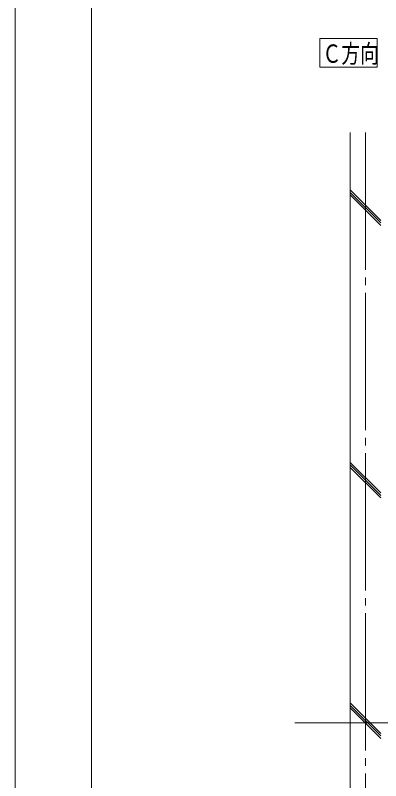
# Model space of a CAD drawing. Units: millimetres on the paper. Extents: x -305 to 305, y -152 to 152.
# Drawn here: x -301 to -253.1, y -99 to 1.3 of the extents above; entities that cross this region are included whole.
import ezdxf
from ezdxf.enums import TextEntityAlignment as Align

# ---------------------------------------------------------------- set-up
doc = ezdxf.new("R2010")
doc.units = ezdxf.units.MM
for name, pattern in [('DASHED2', [3, 2, -1]), ('LONG_CHAIN', [21, 18, -1, 1, -1]), ('LONG_DOUBLE_CHAIN', [21.8, 18, -1, 0.6, -0.6, 0.6, -1])]:
    doc.linetypes.add(name, pattern=pattern)
for name, color, linetype, lineweight in [('0-1_VIEW0001', 7, 'DASHED2', 9), ('0-4_図面枠', 3, 'Continuous', 9), ('0-5_DEFPOINTS', 7, 'Continuous', 9)]:
    doc.layers.add(name, color=color, linetype=linetype, lineweight=lineweight)
doc.styles.add('ＭＳ ゴシック', font='')
doc.styles.get('ＭＳ ゴシック').set_extended_font_data('MS Gothic')

msp = doc.modelspace()

# ---------------------------------------------------------------- linework, layer by layer
at = {"layer": '0-1_VIEW0001', "linetype": 'Continuous'}
for p, q in [((-261.077, -5.461), (-261.077, -1.711)), ((-261.077, -1.711), (-253.577, -1.711)), ((-253.577, -5.461), (-253.577, -1.711)), ((-261.077, -5.461), (-253.577, -5.461)), ((-257.091, -14.02), (-257.091, -102.463)), ((-253.092, -25.545), (-257.092, -21.545)), ((-253.092, -25.878), (-257.092, -21.878)), ((-253.092, -26.211), (-257.092, -22.211)), ((-253.092, -61.242), (-257.092, -57.242)), ((-253.092, -61.575), (-257.092, -57.575)), ((-253.092, -61.908), (-257.092, -57.908)), ((-253.093, -92.754), (-257.093, -88.754)), ((-253.093, -93.087), (-257.093, -89.087)), ((-253.093, -93.421), (-257.093, -89.421))]:
    msp.add_line(p, q, dxfattribs=at)
at = {"layer": '0-1_VIEW0001', "linetype": 'LONG_CHAIN'}
msp.add_line((-255.091, -14.02), (-255.091, -106.469), dxfattribs=at)
at = {"layer": '0-1_VIEW0001', "linetype": 'LONG_DOUBLE_CHAIN'}
msp.add_line((-264.344, -91.354), (-172.995, -91.354), dxfattribs=at)
at = {"layer": '0-4_図面枠'}
msp.add_lwpolyline([(-291.017, -138.498), (108.983, -138.498), (108.983, 138.502), (-291.017, 138.502)], close=True, dxfattribs=at)
at = {"layer": '0-5_DEFPOINTS'}
msp.add_line((-301.017, -148.498), (-301.017, 148.502), dxfattribs=at)

# ---------------------------------------------------------------- texts
at = {"layer": '0-1_VIEW0001', "style": 'ＭＳ ゴシック', "width": 0.75}
msp.add_text('Ｃ方向', height=2.405, dxfattribs=at).set_placement((-260.72, -5.61), align=Align.BOTTOM_LEFT)

doc.saveas('drawing.dxf')
